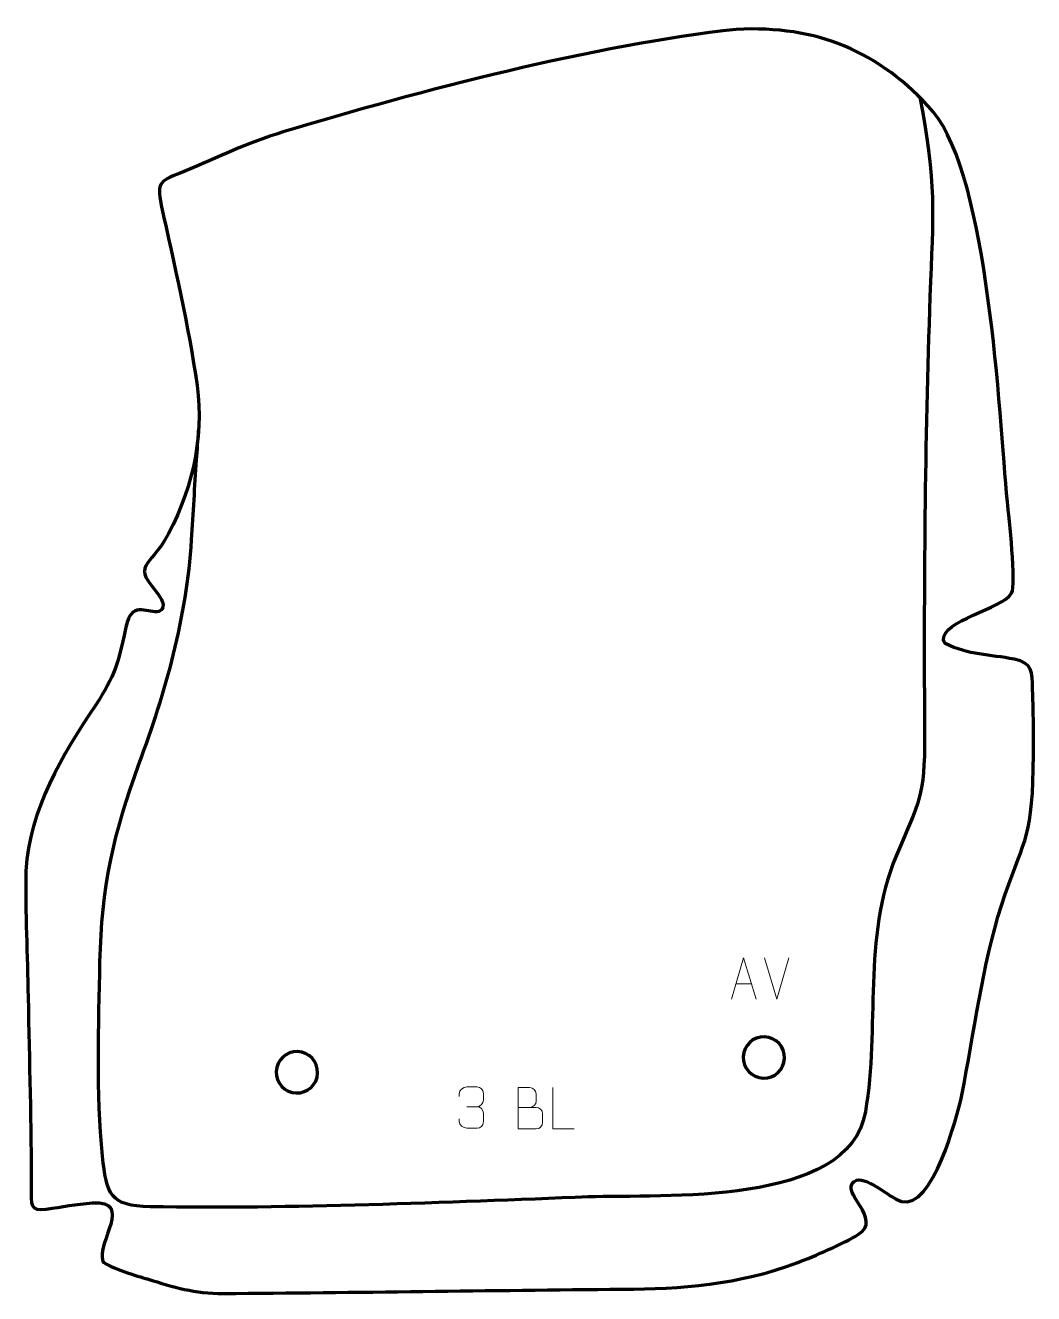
# Model space of a CAD drawing. Header units: millimetres. Extents: x -613 to -3, y -11 to 755.
import ezdxf

# ---------------------------------------------------------------- set-up
doc = ezdxf.new("R2010")
doc.units = ezdxf.units.MM
doc.header["$MEASUREMENT"] = 0
doc.layers.add('layer 2', color=7, linetype='Continuous')
doc.layers.add('layer 3', color=7, linetype='Continuous')

msp = doc.modelspace()

# ---------------------------------------------------------------- linework, layer by layer
at = {"layer": 'layer 2', "color": 142, "lineweight": 158}
msp.add_open_spline([(-71.829, 711.3614), (-61.7263, 659.9738), (-63.8785, 641.7804), (-65.7394, 591.2165), (-65.7394, 591.2165), (-68.9918, 502.41), (-69.5575, 414.5594), (-69.0226, 325.7234), (-69.0226, 325.7234), (-68.9506, 288.9529), (-72.0441, 286.2683), (-86.0429, 253.4597), (-86.0429, 253.4597), (-107.1956, 202.0091), (-95.7892, 150.5365), (-104.8093, 98.3335), (-104.8093, 98.3335), (-114.7866, 40.5918), (-227.685, 48.6916), (-272.3453, 46.9763), (-272.3453, 46.9763), (-356.5652, 43.7413), (-453.411, 39.5991), (-537.1198, 41.0425), (-537.1198, 41.0425), (-561.1933, 41.4575), (-563.5743, 48.5247), (-565.9292, 71.7235), (-565.9292, 71.7235), (-569.8111, 109.9669), (-568.2127, 150.4645), (-567.4574, 189.0615), (-567.4574, 189.0615), (-566.5894, 233.4521), (-559.1448, 267.2859), (-543.9193, 308.6221), (-543.9193, 308.6221), (-527.3774, 352.9354), (-515.1887, 396.6698), (-512.0665, 444.1109), (-512.0665, 444.1109), (-511.0843, 460.2036), (-510.1583, 476.2973), (-509.0613, 492.3831), (-509.0613, 492.3831), (-508.6499, 498.3783), (-508.2385, 504.3736), (-507.827, 510.3687)], degree=3, knots=[0, 0, 0, 0, 0.07692308, 0.07692308, 0.07692308, 0.07692308, 0.15384615, 0.15384615, 0.15384615, 0.15384615, 0.23076923, 0.23076923, 0.23076923, 0.23076923, 0.30769231, 0.30769231, 0.30769231, 0.30769231, 0.38461538, 0.38461538, 0.38461538, 0.38461538, 0.46153846, 0.46153846, 0.46153846, 0.46153846, 0.53846154, 0.53846154, 0.53846154, 0.53846154, 0.61538462, 0.61538462, 0.61538462, 0.61538462, 0.69230769, 0.69230769, 0.69230769, 0.69230769, 0.76923077, 0.76923077, 0.76923077, 0.76923077, 0.84615385, 0.84615385, 0.84615385, 0.84615385, 1, 1, 1, 1], dxfattribs=at)
at = {"layer": 'layer 2', "color": 142, "lineweight": 200}
for points in [[(-166.589, 118.7364), (-173.4882, 118.9814), (-178.8824, 124.773), (-178.6374, 131.6722), (-178.6374, 131.6722), (-178.3923, 138.5714), (-172.6008, 143.9657), (-165.7016, 143.7206), (-165.7016, 143.7206), (-158.8023, 143.4756), (-153.4081, 137.6839), (-153.6531, 130.7848), (-153.6531, 130.7848), (-153.8982, 123.8856), (-159.6897, 118.4913), (-166.589, 118.7364)], [(-448.8643, 109.8325), (-455.7635, 110.0775), (-461.1578, 115.8691), (-460.9127, 122.7683), (-460.9127, 122.7683), (-460.6677, 129.6675), (-454.8761, 135.0618), (-447.9769, 134.8167), (-447.9769, 134.8167), (-441.0777, 134.5717), (-435.6834, 128.78), (-435.9285, 121.8809), (-435.9285, 121.8809), (-436.1735, 114.9817), (-441.9651, 109.5874), (-448.8643, 109.8325)]]:
    msp.add_open_spline(points, degree=3, knots=[0, 0, 0, 0, 0.2, 0.2, 0.2, 0.2, 0.4, 0.4, 0.4, 0.4, 0.6, 0.6, 0.6, 0.6, 1, 1, 1, 1], dxfattribs=at)
at = {"layer": 'layer 3', "color": 242, "lineweight": 158}
msp.add_open_spline([(-516.6021, 666.7502), (-495.6696, 675.3775), (-478.8727, 683.9404), (-456.7742, 690.596), (-456.7742, 690.596), (-374.6574, 715.3061), (-268.0755, 743.3768), (-182.8227, 752.6063), (-182.8227, 752.6063), (-134.0832, 755.0244), (-96.2357, 739.5712), (-63.8028, 702.8108), (-63.8028, 702.8108), (-30.2576, 662.2794), (-23.9798, 521.6524), (-18.9334, 466.8506), (-18.9334, 466.8506), (-18.1078, 458.021), (-13.3369, 417.1645), (-16.4065, 411.8577), (-16.4065, 411.8577), (-22.062, 402.0807), (-59.2236, 395.4755), (-57.4835, 383.4304), (-57.4835, 383.4304), (-57.4835, 383.4304), (-57.2525, 382.3825), (-57.2525, 382.3825), (-57.2525, 382.3825), (-57.2525, 382.3825), (-56.6346, 381.4714), (-56.6346, 381.4714), (-56.6346, 381.4714), (-42.1441, 374.2498), (-29.8701, 374.9278), (-14.8083, 371.9491), (-14.8083, 371.9491), (-3.5414, 369.7209), (-4.15, 364.1948), (-3.7315, 353.6917), (-3.7315, 353.6917), (-3.0878, 337.5428), (-3.1409, 321.75), (-3.3152, 305.6045), (-3.3152, 305.6045), (-4.2096, 261.4865), (-9.8373, 262.0771), (-22.5699, 223.0908), (-22.5699, 223.0908), (-33.994, 186.845), (-39.1515, 146.0609), (-46.4275, 108.5155), (-46.4275, 108.5155), (-49.4654, 95.3084), (-64.1248, 38.8741), (-82.9779, 44.2831), (-82.9779, 44.2831), (-90.5183, 46.4464), (-105.1279, 61.0511), (-111.5445, 56.4111), (-111.5445, 56.4111), (-120.6736, 49.8099), (-93.5076, 33.919), (-109.2197, 24.2119), (-109.2197, 24.2119), (-118.0958, 18.728), (-135.647, 11.1554), (-145.7116, 7.3607), (-145.7116, 7.3607), (-182.0649, -6.3458), (-216.0339, -8.4656), (-251.6831, -8.7605), (-251.6831, -8.7605), (-332.0976, -9.4253), (-412.4889, -10.8033), (-492.8917, -11.332), (-492.8917, -11.332), (-510.6119, -11.4485), (-522.3137, -7.6088), (-538.9672, -2.59), (-538.9672, -2.59), (-543.5597, -1.2089), (-563.0618, 4.5632), (-565.7456, 8.0625), (-565.7456, 8.0625), (-569.9834, 19.2773), (-546.7579, 45.0574), (-571.9779, 43.3818), (-571.9779, 43.3818), (-582.1027, 42.6467), (-590.1345, 41.0263), (-599.9581, 39.5808), (-599.9581, 39.5808), (-609.9987, 38.1034), (-609.1279, 42.9705), (-609.0861, 51.7882), (-609.0861, 51.7882), (-608.9758, 90.4184), (-610.1904, 129.0024), (-610.8859, 167.6199), (-610.8859, 167.6199), (-611.3515, 192.9611), (-612.5736, 218.8938), (-612.3215, 244.1658), (-612.3215, 244.1658), (-609.8659, 281.182), (-590.4986, 313.9343), (-570.2324, 343.9122), (-570.2324, 343.9122), (-557.8901, 363.2124), (-556.8977, 368.4176), (-551.9991, 390.2431), (-551.9991, 390.2431), (-551.4959, 392.485), (-550.4819, 396.4443), (-549.6855, 397.814), (-549.6855, 397.814), (-544.5222, 406.6937), (-534.4182, 397.2213), (-530.0811, 402.0749), (-530.0811, 402.0749), (-525.2813, 409.5526), (-544.7454, 419.5562), (-539.7341, 428.3572), (-539.7341, 428.3572), (-537.3311, 432.5774), (-532.2535, 437.4159), (-529.056, 442.6397), (-529.056, 442.6397), (-512.6838, 470.3802), (-504.118, 505.3986), (-508.759, 537.4792), (-508.759, 537.4792), (-513.8964, 572.9909), (-522.7517, 611.1185), (-530.4471, 646.2992), (-530.4471, 646.2992), (-533.6644, 660.9987), (-530.4313, 661.1544), (-516.6021, 666.7502)], degree=3, knots=[0, 0, 0, 0, 0.02777778, 0.02777778, 0.02777778, 0.02777778, 0.05555556, 0.05555556, 0.05555556, 0.05555556, 0.08333333, 0.08333333, 0.08333333, 0.08333333, 0.11111111, 0.11111111, 0.11111111, 0.11111111, 0.13888889, 0.13888889, 0.13888889, 0.13888889, 0.16666667, 0.16666667, 0.16666667, 0.16666667, 0.19444444, 0.19444444, 0.19444444, 0.19444444, 0.22222222, 0.22222222, 0.22222222, 0.22222222, 0.25, 0.25, 0.25, 0.25, 0.27777778, 0.27777778, 0.27777778, 0.27777778, 0.30555556, 0.30555556, 0.30555556, 0.30555556, 0.33333333, 0.33333333, 0.33333333, 0.33333333, 0.36111111, 0.36111111, 0.36111111, 0.36111111, 0.38888889, 0.38888889, 0.38888889, 0.38888889, 0.41666667, 0.41666667, 0.41666667, 0.41666667, 0.44444444, 0.44444444, 0.44444444, 0.44444444, 0.47222222, 0.47222222, 0.47222222, 0.47222222, 0.5, 0.5, 0.5, 0.5, 0.52777778, 0.52777778, 0.52777778, 0.52777778, 0.55555556, 0.55555556, 0.55555556, 0.55555556, 0.58333333, 0.58333333, 0.58333333, 0.58333333, 0.61111111, 0.61111111, 0.61111111, 0.61111111, 0.63888889, 0.63888889, 0.63888889, 0.63888889, 0.66666667, 0.66666667, 0.66666667, 0.66666667, 0.69444444, 0.69444444, 0.69444444, 0.69444444, 0.72222222, 0.72222222, 0.72222222, 0.72222222, 0.75, 0.75, 0.75, 0.75, 0.77777778, 0.77777778, 0.77777778, 0.77777778, 0.80555556, 0.80555556, 0.80555556, 0.80555556, 0.83333333, 0.83333333, 0.83333333, 0.83333333, 0.86111111, 0.86111111, 0.86111111, 0.86111111, 0.88888889, 0.88888889, 0.88888889, 0.88888889, 0.91666667, 0.91666667, 0.91666667, 0.91666667, 0.94444444, 0.94444444, 0.94444444, 0.94444444, 1, 1, 1, 1], dxfattribs=at)
at = {"layer": 'layer 3', "color": 250, "lineweight": 9}
for points, knots in [([(-185.7487, 166.519), (-185.7487, 166.519), (-178.3777, 191.4725), (-178.3777, 191.4725), (-178.3777, 191.4725), (-178.3777, 191.4725), (-170.8078, 166.519), (-170.8078, 166.519)], [0, 0, 0, 0, 0.33333333, 0.33333333, 0.33333333, 0.33333333, 1, 1, 1, 1]), ([(-350.4133, 107.7441), (-350.4133, 107.7441), (-350.4133, 109.6013), (-350.4133, 109.6013), (-350.4133, 109.6013), (-350.4276, 111.3432), (-347.7631, 113.4613), (-345.704, 113.4386), (-345.704, 113.4386), (-343.6399, 113.4386), (-341.5759, 113.4386), (-339.5122, 113.4386), (-339.5122, 113.4386), (-337.3177, 113.4474), (-335.7194, 111.6006), (-335.675, 109.6885), (-335.675, 109.6885), (-335.6754, 108.2534), (-335.6754, 106.8183), (-335.675, 105.3828), (-335.675, 105.3828), (-335.7236, 103.7293), (-337.3262, 101.4993), (-339.5245, 101.5093), (-339.5245, 101.5093), (-337.3208, 101.4981), (-335.7128, 99.6949), (-335.6588, 97.6354), (-335.6588, 97.6354), (-335.6592, 95.8507), (-335.6592, 94.066), (-335.6588, 92.2809), (-335.6588, 92.2809), (-335.6487, 90.2195), (-337.7036, 88.4564), (-339.5245, 88.4645), (-339.5245, 88.4645), (-341.5898, 88.4648), (-343.655, 88.4648), (-345.7206, 88.4645), (-345.7206, 88.4645), (-347.8892, 88.476), (-350.4202, 90.8762), (-350.4388, 92.338), (-350.4388, 92.338), (-350.4388, 92.338), (-350.4388, 94.2466), (-350.4388, 94.2466)], [0, 0, 0, 0, 0.07692308, 0.07692308, 0.07692308, 0.07692308, 0.15384615, 0.15384615, 0.15384615, 0.15384615, 0.23076923, 0.23076923, 0.23076923, 0.23076923, 0.30769231, 0.30769231, 0.30769231, 0.30769231, 0.38461538, 0.38461538, 0.38461538, 0.38461538, 0.46153846, 0.46153846, 0.46153846, 0.46153846, 0.53846154, 0.53846154, 0.53846154, 0.53846154, 0.61538462, 0.61538462, 0.61538462, 0.61538462, 0.69230769, 0.69230769, 0.69230769, 0.69230769, 0.76923077, 0.76923077, 0.76923077, 0.76923077, 0.84615385, 0.84615385, 0.84615385, 0.84615385, 1, 1, 1, 1]), ([(-314.6982, 101.0809), (-311.0596, 101.0813), (-307.4725, 101.0813), (-303.8331, 101.0809), (-303.8331, 101.0809), (-301.8577, 101.0636), (-299.9341, 99.3275), (-299.9341, 97.2779), (-299.9341, 97.2779), (-299.9345, 96.1493), (-299.9345, 93.0999), (-299.9341, 91.971), (-299.9341, 91.971), (-299.9165, 90.1131), (-301.4586, 88.0992), (-303.7801, 88.1161), (-303.7801, 88.1161), (-307.4199, 88.1165), (-311.0593, 88.1165), (-314.6982, 88.1161), (-314.6982, 88.1161), (-314.6982, 96.4344), (-314.6982, 104.7522), (-314.6982, 113.0697), (-314.6982, 113.0697), (-312.3245, 113.0697), (-309.9504, 113.0697), (-307.5762, 113.0697), (-307.5762, 113.0697), (-305.8954, 113.0873), (-303.7986, 111.1768), (-303.7809, 109.2144), (-303.7809, 109.2144), (-303.7813, 107.1483), (-303.7813, 107.0023), (-303.7809, 104.9358), (-303.7809, 104.9358), (-303.7636, 102.8697), (-305.6181, 101.0636), (-307.6281, 101.0809)], [0, 0, 0, 0, 0.09090909, 0.09090909, 0.09090909, 0.09090909, 0.18181818, 0.18181818, 0.18181818, 0.18181818, 0.27272727, 0.27272727, 0.27272727, 0.27272727, 0.36363636, 0.36363636, 0.36363636, 0.36363636, 0.45454545, 0.45454545, 0.45454545, 0.45454545, 0.54545455, 0.54545455, 0.54545455, 0.54545455, 0.63636364, 0.63636364, 0.63636364, 0.63636364, 0.72727273, 0.72727273, 0.72727273, 0.72727273, 0.81818182, 0.81818182, 0.81818182, 0.81818182, 1, 1, 1, 1]), ([(-280.8415, 88.1161), (-280.8415, 88.1161), (-293.7906, 88.1161), (-293.7906, 88.1161), (-293.7906, 88.1161), (-293.7906, 88.1161), (-293.7906, 113.0697), (-293.7906, 113.0697)], [0, 0, 0, 0, 0.33333333, 0.33333333, 0.33333333, 0.33333333, 1, 1, 1, 1])]:
    msp.add_open_spline(points, degree=3, knots=knots, dxfattribs=at)
for points in [[(-158.3892, 166.5117), (-158.3892, 166.5117), (-165.711, 191.4653), (-165.711, 191.4653)], [(-151.0673, 191.4653), (-151.0673, 191.4653), (-158.3891, 166.5117), (-158.3891, 166.5117)], [(-183.0261, 175.7684), (-183.0261, 175.7684), (-173.5304, 175.7684), (-173.5304, 175.7684)], [(-345.7036, 101.4989), (-345.7036, 101.4989), (-339.5072, 101.4989), (-339.5072, 101.4989)]]:
    msp.add_open_spline(points, degree=3, dxfattribs=at)

doc.saveas('drawing.dxf')
